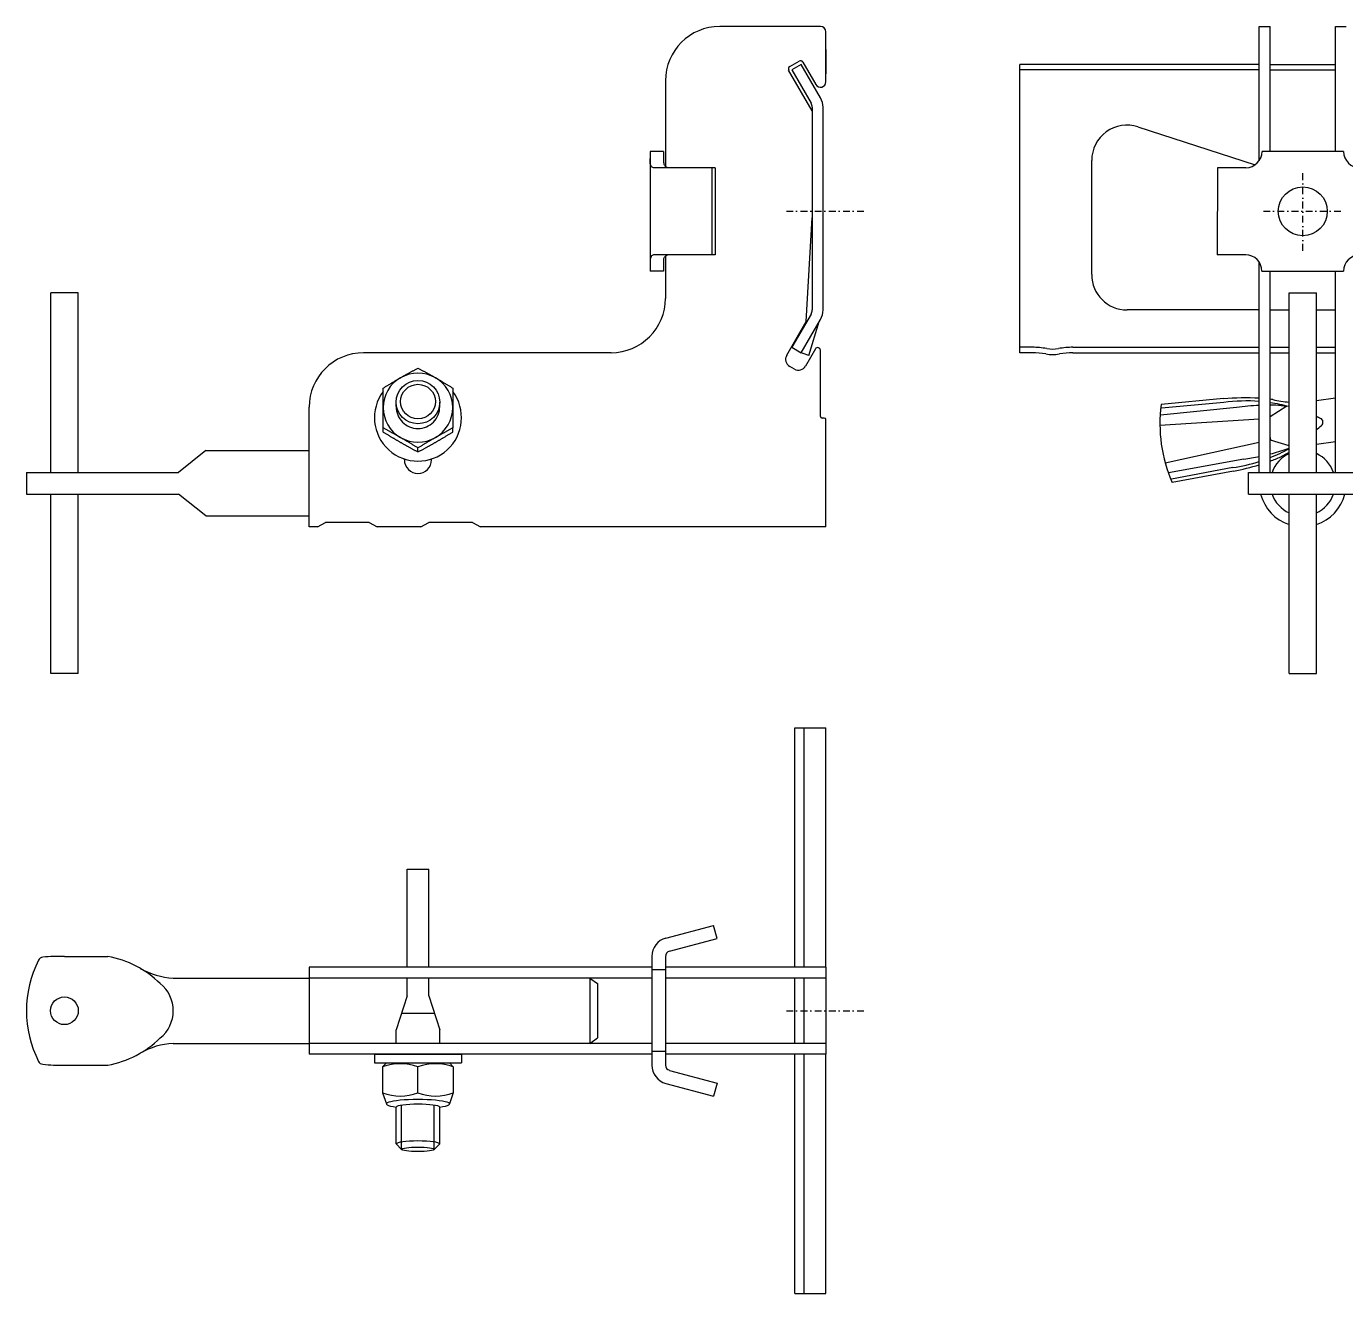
# Model space of a CAD drawing. Header units: millimetres. Extents: x -2174 to -916, y -1210 to 162.
# Drawn here: x -2173.6 to -1931.1, y -142.4 to 90.6 of the extents above; entities that cross this region are included whole.
import ezdxf

# ---------------------------------------------------------------- set-up
doc = ezdxf.new("R2010")
doc.units = ezdxf.units.MM
doc.header["$LTSCALE"] = 10
doc.linetypes.add('STRICHPUNKT2', pattern=[0.5, 0.25, -0.125, 0, -0.125])
doc.layers.add('HALFEN', color=2, linetype='Continuous')

msp = doc.modelspace()

# ---------------------------------------------------------------- linework, layer by layer
at = {"layer": 'HALFEN'}
for p, q in [((-2027.62, 90.6), (-2046.12, 90.6)), ((-2027.62, 90.6), (-2046.12, 90.6)), ((-1946.94, 90.6), (-1944.94, 90.6)), ((-1946.94, 65.94), (-1946.94, 90.6)), ((-1944.94, 67.61), (-1944.94, 90.6)), ((-1932.94, 90.6), (-1930.94, 90.6)), ((-1932.94, 67.6), (-1932.94, 90.6)), ((-2026.62, 86.34), (-2026.62, 89.6)), ((-2026.62, 80.42), (-2026.62, 89.6)), ((-2026.62, 86.34), (-2026.62, 81.89)), ((-1990.94, 30.6), (-1990.94, 83.59)), ((-1946.94, 83.59), (-1990.94, 83.59)), ((-1946.94, 82.59), (-1990.94, 82.59)), ((-1944.94, 83.59), (-1932.94, 83.59)), ((-1944.94, 82.59), (-1932.94, 82.59)), ((-2056.12, 80.6), (-2056.12, 64.86)), ((-2056.12, 75.6), (-2056.12, 70.6)), ((-1969.25, 72.15), (-1947.71, 65.15)), ((-2058.95, 67.6), (-2058.95, 45.6)), ((-2056.45, 67.6), (-2058.95, 67.6)), ((-2056.45, 67.6), (-2056.45, 65.6)), ((-1977.75, 44.96), (-1977.75, 65.96)), ((-1931.43, 67.6), (-1946.43, 67.61)), ((-2046.95, 64.6), (-2058.16, 64.6)), ((-2047.6, 64.6), (-2047.6, 48.6)), ((-2046.95, 64.6), (-2046.95, 48.6)), ((-1954.64, 64.61), (-1954.66, 48.61)), ((-1949.43, 64.61), (-1954.64, 64.61)), ((-2046.95, 48.6), (-2058.16, 48.6)), ((-1949.44, 48.61), (-1954.66, 48.61)), ((-2056.45, 47.6), (-2056.45, 45.6)), ((-2056.12, 48.34), (-2056.12, 40.6)), ((-1946.94, 8.6), (-1946.94, 47.26)), ((-2056.45, 45.6), (-2058.95, 45.6)), ((-1946.45, 45.61), (-1931.45, 45.6)), ((-1944.94, 8.6), (-1944.94, 45.61)), ((-1932.94, 8.6), (-1932.94, 45.6)), ((-2169.12, 8.6), (-2169.12, 41.6)), ((-2164.12, 41.6), (-2169.12, 41.6)), ((-2164.12, 8.6), (-2164.12, 41.6)), ((-1941.44, 8.6), (-1941.44, 41.6)), ((-1941.44, 41.6), (-1936.44, 41.6)), ((-1936.44, 8.6), (-1936.44, 41.6)), ((-1946.94, 38.46), (-1971.25, 38.46)), ((-1944.94, 38.46), (-1941.44, 38.46)), ((-1936.44, 38.46), (-1932.94, 38.46)), ((-1988.69, 31.6), (-1990.94, 31.6)), ((-1981.19, 31.6), (-1946.94, 31.6)), ((-1944.94, 31.6), (-1941.44, 31.6)), ((-1936.44, 31.6), (-1932.94, 31.6)), ((-2066.12, 30.6), (-2111.62, 30.6)), ((-2027.62, 18.9), (-2027.62, 31.05)), ((-1988.69, 30.6), (-1990.94, 30.6)), ((-1981.19, 30.6), (-1946.94, 30.6)), ((-1944.94, 30.6), (-1941.44, 30.6)), ((-1936.44, 30.6), (-1932.94, 30.6)), ((-1953.54, 22.17), (-1964.97, 21.09)), ((-1932.94, 22.28), (-1936.44, 21.79)), ((-2121.62, -1.4), (-2121.62, 20.6)), ((-2105.62, 20.72), (-2105.62, 21.52)), ((-2097.62, 20.72), (-2097.62, 21.52)), ((-1951.1, 20.54), (-1965.13, 19.11)), ((-1953.48, 21.46), (-1964.91, 20.39)), ((-1941.89, 20.81), (-1944.94, 18.82)), ((-1942.91, 20.9), (-1941.89, 20.81)), ((-2026.92, 18.6), (-2027.32, 18.6)), ((-2026.62, -1.4), (-2026.62, 18.3)), ((-1946.94, 18.41), (-1965.21, 17.24)), ((-1944.94, 15.04), (-1944.87, 14.55)), ((-2140.62, 12.6), (-2145.62, 8.6)), ((-2140.62, 12.6), (-2121.62, 12.6)), ((-1946.94, 14.09), (-1964.24, 10.31)), ((-1944.87, 14.55), (-1944.94, 14.53)), ((-1941.44, 13.49), (-1944.87, 14.55)), ((-1941.79, 12.94), (-1941.44, 13.07)), ((-1932.94, 14.2), (-1936.44, 13.71)), ((-2104.12, 10.9), (-2104.12, 11.07)), ((-2099.12, 10.9), (-2099.12, 11.07)), ((-1949.76, 11.03), (-1963.64, 8.54)), ((-2173.62, 8.6), (-2145.62, 8.6)), ((-2173.62, 8.6), (-2173.62, 4.6)), ((-1951.8, 9.48), (-1963.08, 7.37)), ((-1951.69, 8.84), (-1962.96, 6.73)), ((-1948.94, 8.6), (-1928.94, 8.6)), ((-1948.94, 4.6), (-1948.94, 8.6)), ((-2173.62, 4.6), (-2145.62, 4.6)), ((-2169.12, -28.4), (-2169.12, 4.6)), ((-2164.12, -28.4), (-2164.12, 4.6)), ((-2140.62, 0.6), (-2145.62, 4.6)), ((-1948.94, 4.6), (-1928.94, 4.6)), ((-1941.44, -28.4), (-1941.44, 4.6)), ((-1936.44, -28.4), (-1936.44, 4.6)), ((-2140.62, 0.6), (-2121.62, 0.6)), ((-2120.12, -1.4), (-2121.62, -1.4)), ((-2120.12, -1.4), (-2118.62, -0.6)), ((-2110.62, -0.6), (-2118.62, -0.6)), ((-2110.62, -0.6), (-2109.12, -1.4)), ((-2101.12, -1.4), (-2109.12, -1.4)), ((-2101.12, -1.4), (-2099.62, -0.6)), ((-2091.62, -0.6), (-2099.62, -0.6)), ((-2091.62, -0.6), (-2090.12, -1.4)), ((-2026.62, -1.4), (-2090.12, -1.4)), ((-2164.12, -28.4), (-2169.12, -28.4)), ((-1941.44, -28.4), (-1936.44, -28.4)), ((-2032.35, -38.38), (-2026.62, -38.38)), ((-2032.35, -82.38), (-2032.35, -38.38)), ((-2030.62, -82.38), (-2030.62, -38.38)), ((-2026.62, -82.38), (-2026.62, -38.38)), ((-2103.62, -64.36), (-2099.62, -64.36)), ((-2103.62, -82.38), (-2103.62, -64.36)), ((-2099.62, -82.38), (-2099.62, -64.36)), ((-2056.02, -77.01), (-2047.26, -74.67)), ((-2046.62, -77.08), (-2047.26, -74.67)), ((-2055.38, -79.43), (-2046.62, -77.08)), ((-2166.62, -80.38), (-2158.62, -80.38)), ((-2121.62, -82.38), (-2121.62, -98.38)), ((-2058.62, -82.38), (-2121.62, -82.38)), ((-2058.62, -80.39), (-2058.62, -100.36)), ((-2056.12, -80.39), (-2056.12, -100.36)), ((-2026.62, -82.38), (-2056.12, -82.38)), ((-2056.12, -82.38), (-2056.12, -84.38)), ((-2026.62, -82.38), (-2026.62, -98.38)), ((-2146.61, -84.38), (-2121.62, -84.38)), ((-2058.62, -84.38), (-2121.62, -84.38)), ((-2103.62, -87.61), (-2103.62, -84.38)), ((-2099.62, -87.61), (-2099.62, -84.38)), ((-2070.02, -84.38), (-2070.02, -96.38)), ((-2070.02, -84.38), (-2068.62, -85.38)), ((-2056.12, -82.88), (-2058.62, -82.88)), ((-2026.62, -84.38), (-2056.12, -84.38)), ((-2056.12, -84.38), (-2056.12, -96.38)), ((-2032.35, -96.38), (-2032.35, -84.38)), ((-2030.62, -96.38), (-2030.62, -84.38)), ((-2068.62, -85.38), (-2068.62, -95.38)), ((-2103.62, -87.61), (-2105.62, -93.86)), ((-2099.62, -87.61), (-2097.62, -93.86)), ((-2098.58, -90.86), (-2104.62, -90.86)), ((-2105.62, -96.38), (-2105.62, -93.86)), ((-2097.62, -96.38), (-2097.62, -93.86)), ((-2146.61, -96.38), (-2121.62, -96.38)), ((-2058.62, -96.38), (-2121.62, -96.38)), ((-2070.02, -96.38), (-2068.62, -95.38)), ((-2026.62, -96.38), (-2056.12, -96.38)), ((-2056.12, -96.38), (-2056.12, -98.38)), ((-2058.62, -98.38), (-2121.62, -98.38)), ((-2109.62, -98.38), (-2093.62, -98.38)), ((-2109.62, -98.38), (-2109.62, -99.96)), ((-2093.62, -98.38), (-2093.62, -99.96)), ((-2056.12, -97.88), (-2058.62, -97.88)), ((-2026.62, -98.38), (-2056.12, -98.38)), ((-2032.35, -142.38), (-2032.35, -98.38)), ((-2030.62, -142.38), (-2030.62, -98.38)), ((-2026.62, -142.38), (-2026.62, -98.38)), ((-2166.62, -100.38), (-2158.62, -100.38)), ((-2109.62, -99.96), (-2093.62, -99.96)), ((-2107.42, -99.96), (-2108.12, -100.7)), ((-2108.12, -100.7), (-2108.12, -105.48)), ((-2107.42, -99.96), (-2095.82, -99.96)), ((-2101.62, -105.48), (-2101.62, -100.7)), ((-2095.82, -99.96), (-2095.12, -100.7)), ((-2095.12, -100.7), (-2095.12, -105.48)), ((-2055.38, -101.33), (-2046.62, -103.67)), ((-2056.02, -103.74), (-2047.26, -106.09)), ((-2046.62, -103.67), (-2047.26, -106.09)), ((-2108.12, -105.48), (-2107.42, -107.5)), ((-2095.12, -105.48), (-2095.82, -107.5)), ((-2105.62, -114.86), (-2105.62, -108.09)), ((-2104.62, -115.86), (-2104.62, -107.74)), ((-2098.62, -115.86), (-2098.62, -107.75)), ((-2097.62, -114.86), (-2097.62, -108.09)), ((-2104.62, -115.86), (-2105.62, -114.86)), ((-2098.62, -115.86), (-2097.62, -114.86)), ((-2032.35, -142.38), (-2026.62, -142.38))]:
    msp.add_line(p, q, dxfattribs=at)
at = {"layer": 'HALFEN', "extrusion": (0, 1, 0)}
for p, q in [((-2029.14, 75.06), (-2033.47, 82.55)), ((-2033.28, 83.23), (-2031.55, 84.23)), ((-2031.14, 83.59), (-2032.87, 82.59)), ((-2032.87, 82.59), (-2029.34, 76.47)), ((-2027.61, 77.47), (-2031.14, 83.59)), ((-2030.87, 84.05), (-2028.48, 79.92)), ((-2029.14, 75.72), (-2029.14, 38.46)), ((-2027.14, 38.46), (-2027.14, 75.72)), ((-2030.27, 36.32), (-2029.14, 55.43)), ((-2029.34, 37.71), (-2032.87, 31.6)), ((-2031.14, 30.6), (-2027.61, 36.71)), ((-2033.83, 30.15), (-2030.27, 36.32)), ((-2029.74, 30.1), (-2027.83, 36.33)), ((-2032.87, 31.6), (-2031.15, 30.6)), ((-2031.14, 30.6), (-2031.15, 30.6)), ((-2030.8, 30.48), (-2031.14, 30.6)), ((-2029.74, 30.1), (-2030.8, 30.48)), ((-2028.55, 31.3), (-2030.37, 28.15)), ((-2032.42, 27.6), (-2033.28, 28.1)), ((-2108.02, 16.03), (-2108.02, 16.77)), ((-2095.22, 16.03), (-2095.22, 16.77)), ((-2101.62, 12.36), (-2101.62, 13.1))]:
    msp.add_line(p, q, dxfattribs=at)
at = {"layer": 'HALFEN', "color": 1, "linetype": 'STRICHPUNKT2', "ltscale": 0.5}
for p, q in [((-1938.94, 49.35), (-1938.94, 63.85)), ((-2033.87, 56.6), (-2019.37, 56.6)), ((-1946.19, 56.6), (-1931.69, 56.6)), ((-2033.87, -90.38), (-2019.37, -90.38))]:
    msp.add_line(p, q, dxfattribs=at)
at = {"layer": 'HALFEN'}
for centre, radius in [((-1938.94, 56.6), 4.5), ((-2166.62, -90.38), 2.55)]:
    msp.add_circle(centre, radius, dxfattribs=at)
for centre, radius, start, end in [((-2046.12, 80.6), 10, 90, 180), ((-2027.62, 89.6), 1, 0, 90), ((-2033.03, 82.8), 0.5, 120, 210), ((-2031.3, 83.8), 0.5, 30, 120), ((-2027.62, 80.42), 1, 210, 0), ((-2030.64, 75.72), 1.5, 0, 30), ((-2030.64, 75.72), 3.5, 360, 30), ((-1971.25, 65.96), 6.5, 72, 180), ((-1949.43, 67.61), 3, 269.9556, 359.9556), ((-1928.43, 67.59), 3, 179.9556, 269.9556), ((-1949.45, 45.61), 3, 359.9556, 89.9556), ((-1928.45, 45.59), 3, 89.9556, 179.9556), ((-1971.25, 44.96), 6.5, 180, 270), ((-2066.12, 40.6), 10, 270, 0), ((-2030.64, 38.46), 1.5, 330, 360), ((-2030.64, 38.46), 3.5, 330, 0), ((-2028.12, 31.05), 0.5, 0, 150), ((-1988.69, 15.6), 16, 80.3664, 90), ((-1981.19, 15.6), 16, 90, 99.6336), ((-2111.62, 20.6), 10, 90, 180), ((-2032.53, 29.4), 1.5, 150, 240), ((-1988.69, 15.6), 15, 80.3664, 90), ((-1984.94, 37.69), 7.41, 260.3664, 279.6336), ((-1984.94, 37.69), 6.41, 260.3664, 279.6336), ((-1981.19, 15.6), 15, 90, 99.6336), ((-2031.67, 28.9), 1.5, 240, 330), ((-2101.62, 18.67), 8, 143.1301, 36.8699), ((-1949.54, -19.99), 42.29, 86.4717, 95.4416), ((-1949.54, -19.99), 42.29, 83.0774, 83.7516), ((-1939.71, 41.98), 20.54, 256.6731, 265.1714), ((-1938.41, 17.48), 26.8, 172.244, 203.6435), ((-1949.38, -8.91), 30.65, 85.4346, 97.6558), ((-1945.08, -22.73), 43.69, 92.4413, 97.9226), ((-1949.38, -8.91), 30.65, 74.9869, 81.6714), ((-1945.08, -22.73), 43.69, 87.1517, 89.8178), ((-2027.32, 18.9), 0.3, 180, 270), ((-2026.92, 18.3), 0.3, 0, 90), ((-1949.38, -8.91), 30.65, 63.4458, 65.0283), ((-1956.23, 39.81), 30.65, 310.2085, 312.5542), ((-1935.85, 17.94), 0.594, 357.9353, 73.2654), ((-1935.82, 17.73), 0.594, 302.7346, 18.0647), ((-1956.23, 39.81), 30.65, 291.6077, 298.8449), ((-1955.9, 54.29), 43.69, 284.5326, 288.8483), ((-1932.9, -6.44), 20.54, 114.5508, 119.3269), ((-2101.62, 10.9), 2.5, 180, 0), ((-1956.23, 39.81), 30.65, 278.3442, 287.6377), ((-1959.43, 50.41), 42.29, 280.5584, 287.1881), ((-1955.9, 54.29), 43.69, 278.0774, 281.8386), ((-1959.43, 50.41), 42.29, 290.0479, 292.9226), ((-1938.94, 6.6), 6, 114.6243, 160.5288), ((-1938.94, 6.6), 6, 19.4712, 65.3757), ((-1938.94, 6.6), 8, 194.4775, 251.79), ((-1938.94, 6.6), 6, 199.4712, 245.3757), ((-1938.94, 6.6), 6, 199.4712, 245.3757), ((-1938.94, 6.6), 6, 294.6243, 340.5288), ((-1938.94, 6.6), 8, 288.21, 345.5225), ((-1938.94, 6.6), 6, 294.6243, 340.5288), ((-2055.12, -80.39), 3.5, 105, 180), ((-2055.12, -80.39), 1, 105, 180), ((-2153.06, -90.38), 20.55, 153.1067, 206.8933), ((-2170.5, -81.53), 1, 95.7195, 153.1067), ((-2167.28, -113.75), 33.38, 88.8707, 95.7195), ((-2162.08, -98.77), 18.71, 45.6889, 79.3414), ((-2145.91, -70.82), 13.57, 240.0954, 267.0505), ((-2153.04, -90.38), 6.43, 308.925, 51.075), ((-2162.08, -81.99), 18.71, 280.6586, 314.3111), ((-2145.91, -109.93), 13.57, 92.9495, 119.9046), ((-2170.5, -99.22), 1, 206.8933, 264.2805), ((-2167.28, -67), 33.38, 264.2805, 271.1293), ((-2104.87, -109.49), 9.37, 69.7054, 110.2946), ((-2098.37, -109.49), 9.37, 69.7054, 110.2946), ((-2055.12, -100.36), 3.5, 180, 255), ((-2055.12, -100.36), 1, 180, 255), ((-2104.87, -96.69), 9.37, 249.7054, 290.2946), ((-2098.37, -96.69), 9.37, 249.7054, 290.2946)]:
    msp.add_arc(centre, radius, start, end, dxfattribs=at)
for centre, major_axis, ratio, start_param, end_param in [((-2101.62, 20.51), (-6.4, 0), 0.992546, -2.094395, -1.047198), ((-2101.62, 20.51), (-6.4, 0), 0.992546, -1.047198, 0), ((-2101.62, 20.51), (-6.4, 0), 0.992546, -3.141593, -2.094395), ((-2101.62, 20.51), (-6.4, 0), 0.992546, 0, 1.047198), ((-2101.62, 20.64), (4, 0), 0.992546, 3.123186, 4.712389), ((-2101.62, 20.64), (4, 0), 0.992546, -1.570796, 0.018407), ((-2101.62, 20.51), (-6.4, 0), 0.992546, 2.094395, 3.141593), ((-2101.62, 20.51), (-6.4, 0), 0.992546, 1.047198, 2.094395), ((-2101.62, -107.5), (-5.8, 0), 0.139173, 2.331809, 7.092969), ((-2101.62, -108.11), (4, 0), 0.139033, 0.050629, 3.096659), ((-2101.62, -114.87), (-4, 0), 0.139173, 3.158116, 6.266662)]:
    msp.add_ellipse(centre, major_axis=major_axis, ratio=ratio, start_param=start_param, end_param=end_param, dxfattribs=at)
for centre, major_axis, ratio in [((-2101.62, 21.52), (4, 0), 0.992546), ((-2101.62, 21.62), (3.2, 0), 0.992546), ((-2101.62, -115.86), (-3, 0), 0.139173)]:
    msp.add_ellipse(centre, major_axis=major_axis, ratio=ratio, dxfattribs=at)
for points, knots in [([(-2058.16, 64.6), (-2058.26, 64.6), (-2058.36, 64.62), (-2058.53, 64.69), (-2058.61, 64.74), (-2058.73, 64.88), (-2058.78, 64.97), (-2058.86, 65.17), (-2058.88, 65.29), (-2058.92, 65.55), (-2058.93, 65.69), (-2058.94, 65.99), (-2058.95, 66.14), (-2058.95, 66.3)], [12.939429, 12.939429, 12.939429, 12.939429, 13.450896, 13.450896, 13.981749, 13.981749, 14.512603, 14.512603, 15.043457, 15.043457, 15.58114, 15.58114, 16.065881, 16.065881, 16.065881, 16.065881]), ([(-2056.43, 65.45), (-2056.43, 65.38), (-2056.42, 65.32), (-2056.38, 65.19), (-2056.36, 65.12), (-2056.28, 65), (-2056.23, 64.94), (-2056.15, 64.88), (-2056.13, 64.87), (-2056.11, 64.86)], [4.1764157, 4.1764157, 4.1764157, 4.1764157, 4.4061223, 4.4061223, 4.6848401, 4.6848401, 4.9635579, 4.9635579, 5.0545355, 5.0545355, 5.0545355, 5.0545355]), ([(-2056.11, 64.86), (-2056.07, 64.82), (-2056.03, 64.79), (-2055.93, 64.72), (-2055.87, 64.69), (-2055.81, 64.67)], [2.958333, 2.958333, 2.958333, 2.958333, 3.2000176, 3.2000176, 3.5438255, 3.5438255, 3.5438255, 3.5438255]), ([(-2055.45, 64.6), (-2055.56, 64.6), (-2055.67, 64.62), (-2055.79, 64.66), (-2055.8, 64.67), (-2055.81, 64.67)], [0, 0, 0, 0, 0.6724021, 0.6724021, 0.712352, 0.712352, 0.712352, 0.712352]), ([(-2058.16, 48.6), (-2058.26, 48.6), (-2058.36, 48.58), (-2058.53, 48.52), (-2058.61, 48.47), (-2058.73, 48.32), (-2058.78, 48.24), (-2058.86, 48.03), (-2058.88, 47.91), (-2058.92, 47.66), (-2058.93, 47.51), (-2058.94, 47.22), (-2058.95, 47.07), (-2058.95, 46.91)], [12.939429, 12.939429, 12.939429, 12.939429, 13.450896, 13.450896, 13.981749, 13.981749, 14.512603, 14.512603, 15.043457, 15.043457, 15.58114, 15.58114, 16.065881, 16.065881, 16.065881, 16.065881]), ([(-2056.11, 48.35), (-2056.07, 48.38), (-2056.03, 48.41), (-2055.93, 48.48), (-2055.87, 48.51), (-2055.81, 48.53)], [2.958333, 2.958333, 2.958333, 2.958333, 3.2000176, 3.2000176, 3.5438255, 3.5438255, 3.5438255, 3.5438255]), ([(-2055.45, 48.6), (-2055.56, 48.6), (-2055.67, 48.58), (-2055.79, 48.54), (-2055.8, 48.54), (-2055.81, 48.53)], [0, 0, 0, 0, 0.6724021, 0.6724021, 0.712352, 0.712352, 0.712352, 0.712352]), ([(-2056.43, 47.76), (-2056.43, 47.82), (-2056.42, 47.88), (-2056.38, 48.01), (-2056.36, 48.08), (-2056.28, 48.21), (-2056.23, 48.26), (-2056.15, 48.32), (-2056.13, 48.33), (-2056.11, 48.35)], [4.1764157, 4.1764157, 4.1764157, 4.1764157, 4.4061223, 4.4061223, 4.6848401, 4.6848401, 4.9635579, 4.9635579, 5.0545355, 5.0545355, 5.0545355, 5.0545355])]:
    msp.add_open_spline(points, degree=3, knots=knots, dxfattribs=at)
for points in [[(-2056.45, 65.6), (-2056.45, 65.55), (-2056.44, 65.5), (-2056.43, 65.45)], [(-2056.45, 47.6), (-2056.45, 47.65), (-2056.44, 47.71), (-2056.43, 47.76)]]:
    msp.add_open_spline(points, degree=3, dxfattribs=at)
for points, weights in [([(-2104.82, 26.01), (-2103.33, 26.86), (-2101.62, 27.77)], [1, 1.09201433874, 1.10687800441]), ([(-2101.62, 27.77), (-2099.9, 26.86), (-2098.42, 26.01)], [1.10687800441, 1.09201433874, 1]), ([(-2108.02, 24.1), (-2106.3, 25.16), (-2104.82, 26.01)], [1.10687800441, 1.09201433874, 1]), ([(-2098.42, 26.01), (-2096.93, 25.16), (-2095.22, 24.1)], [1, 1.09201433874, 1.10687800441]), ([(-2108.02, 20.51), (-2108.02, 22.21), (-2108.02, 24.1)], [1, 1.09201433874, 1.10687800441]), ([(-2095.22, 24.1), (-2095.22, 22.21), (-2095.22, 20.51)], [1.10687800441, 1.09201433874, 1]), ([(-2108.02, 16.77), (-2108.02, 18.81), (-2108.02, 20.51)], [1.10687800441, 1.09201433874, 1]), ([(-2095.22, 20.51), (-2095.22, 18.81), (-2095.22, 16.77)], [1, 1.09201433874, 1.10687800441]), ([(-2104.82, 15.01), (-2106.3, 15.86), (-2108.02, 16.77)], [1, 1.09201433874, 1.10687800441]), ([(-2108.02, 16.03), (-2106.3, 14.98), (-2104.82, 14.13)], [1.10687800441, 1.09201433874, 1]), ([(-2101.62, 13.1), (-2103.33, 14.15), (-2104.82, 15.01)], [1.10687800441, 1.09201433874, 1]), ([(-2098.42, 15.01), (-2099.9, 14.15), (-2101.62, 13.1)], [1, 1.09201433874, 1.10687800441]), ([(-2095.22, 16.77), (-2096.93, 15.86), (-2098.42, 15.01)], [1.10687800441, 1.09201433874, 1]), ([(-2098.42, 14.13), (-2096.93, 14.98), (-2095.22, 16.03)], [1, 1.09201433874, 1.10687800441]), ([(-2104.82, 14.13), (-2103.33, 13.28), (-2101.62, 12.36)], [1, 1.09201433874, 1.10687800441]), ([(-2101.62, 12.36), (-2099.9, 13.28), (-2098.42, 14.13)], [1.10687800441, 1.09201433874, 1])]:
    msp.add_rational_spline(points, weights, degree=2, dxfattribs=at)

doc.saveas('drawing.dxf')
